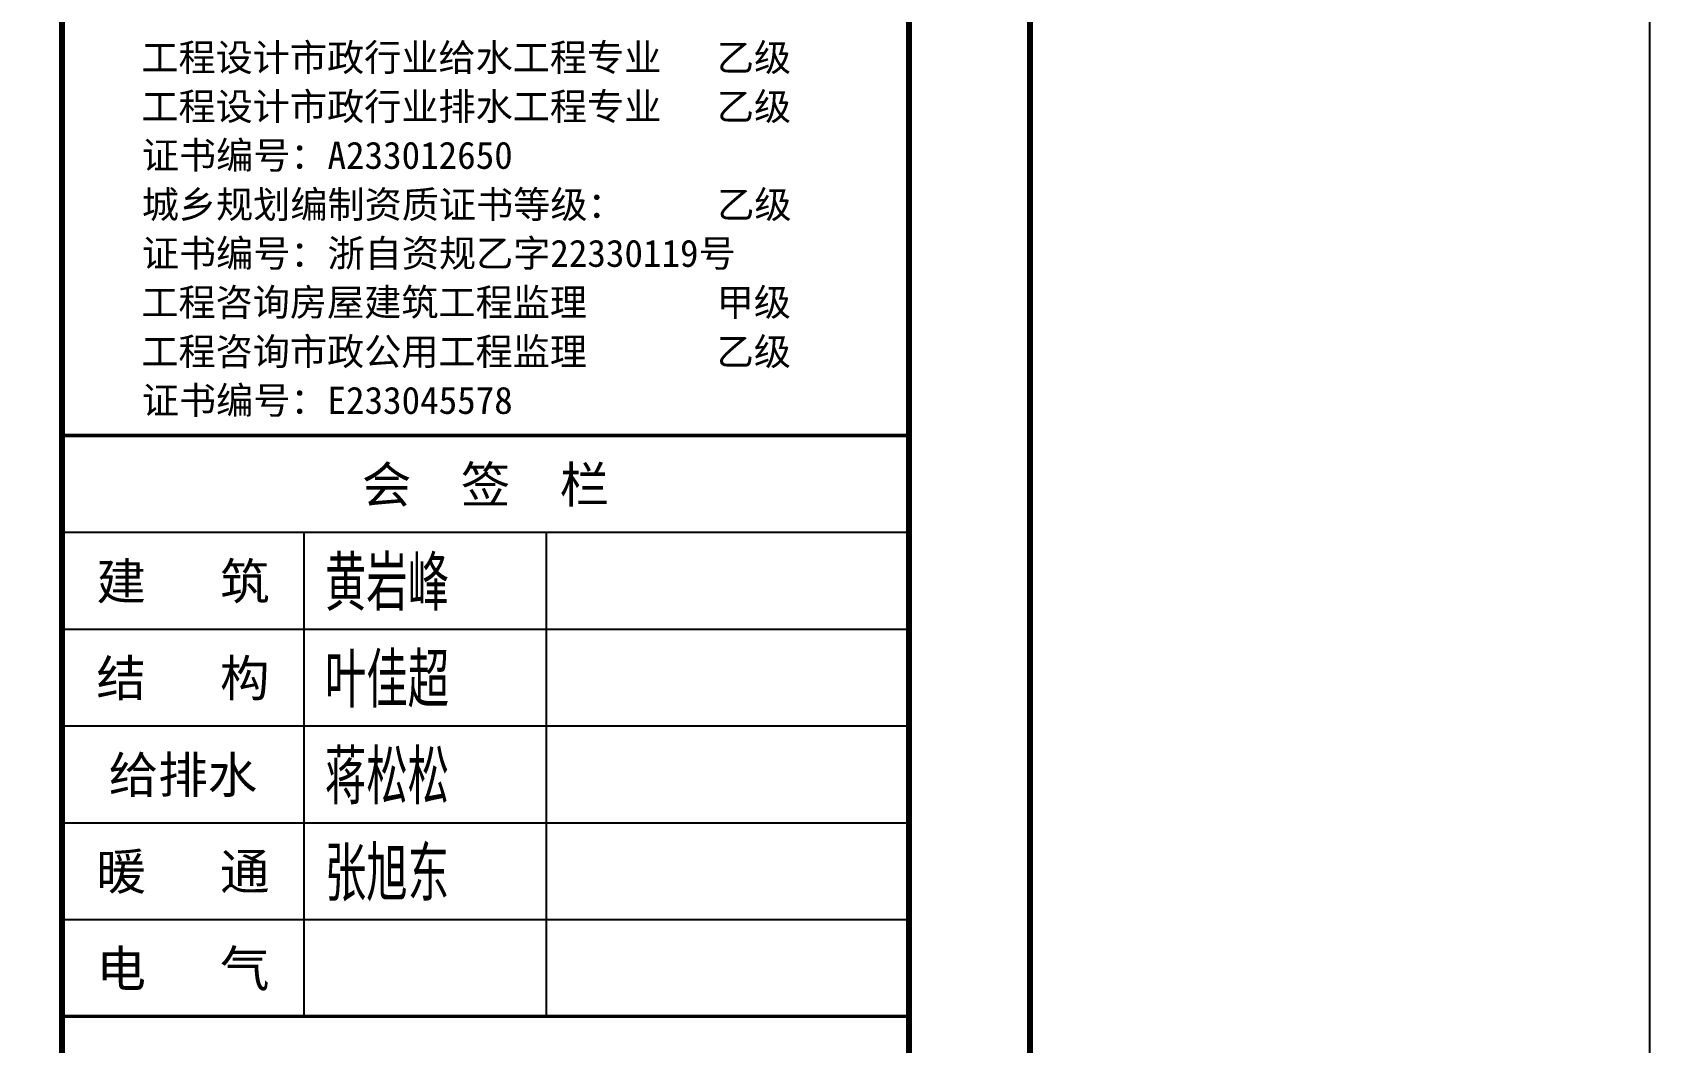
# Model space of a CAD drawing. Extents: x -1396510 to 1250330, y -1892470 to 1623980.
# Drawn here: x 1154893 to 1174940, y -1281466 to -1268943 of the extents above; entities that cross this region are included whole.
import ezdxf
from ezdxf.enums import TextEntityAlignment as Align

# ---------------------------------------------------------------- set-up
doc = ezdxf.new("R2010")
doc.units = 0
doc.header["$LTSCALE"] = 1000
doc.header["$MEASUREMENT"] = 0
doc.layers.get('Defpoints').update_dxf_attribs({"color": 210})
doc.layers.add('0-cxFrame', color=155, linetype='Continuous')
doc.layers.add('qianming', color=155, linetype='Continuous')
doc.layers.add('0-cxText', color=131, linetype='Continuous', lineweight=25)
doc.layers.add('A-云线2', color=3, linetype='Continuous', plot=False)
doc.styles.add('BZHZ', font='bzxw', dxfattribs={"width": 0.8, "bigfont": 'bzhz'})
doc.styles.add('cx_biaoti', font='')
doc.styles.add('cx_tuming', font='simhei.ttf')
doc.styles.add('cx_tuqian1', font='')
doc.styles.add('黑体', font='simhei.ttf', dxfattribs={"height": 12})
doc.styles.get('cx_biaoti').set_extended_font_data('SimSun')
doc.styles.get('cx_tuqian1').set_extended_font_data('SimSun')

# ---------------------------------------------------------------- blocks, each defined once
blk = doc.blocks.new('zjcx_lan_huiqian(Dragon)')
for p, q in [((-7000, -800), (0, -800)), ((-5000, -800), (-5000, -4800)), ((-3000, -800), (-3000, -4800)), ((-7000, -1600), (0, -1600)), ((-7000, -2400), (0, -2400)), ((-7000, -3200), (0, -3200)), ((-7000, -4000), (0, -4000))]:
    blk.add_line(p, q)
at = {"const_width": 30}
blk.add_lwpolyline([(-7000, 0), (0, 0)], dxfattribs=at)
blk.add_lwpolyline([(-7000, 0), (0, 0), (0, -4800), (-7000, -4800)], close=True, dxfattribs=at)
at = {"style": 'cx_biaoti'}
for s, p in [('会  签  栏', (-3500, -400)), ('建   筑', (-6000, -1200)), ('结   构', (-6000, -2000)), ('给排水', (-6000, -2800)), ('暖   通', (-6000, -3600)), ('电   气', (-6000, -4400))]:
    blk.add_text(s, height=300, dxfattribs=at).set_placement(p, align=Align.MIDDLE)
blk = doc.blocks.new('T-汇签(Dragon)')
at = {"layer": '0-cxFrame'}
blk.add_blockref('zjcx_lan_huiqian(Dragon)', (0, 0), dxfattribs=at)
at = {"layer": 'qianming', "style": 'BZHZ', "width": 0.8}
for s, p in [('黄岩峰', (-4314, -1200)), ('叶佳超', (-4314, -2000)), ('蒋松松', (-4314, -2800)), ('张旭东', (-4314, -3600))]:
    blk.add_text(s, height=450, dxfattribs=at).set_placement(p, align=Align.MIDDLE)
blk = doc.blocks.new('zjcx_TT(Dragon)')
at = {"layer": '0-cxFrame', "const_width": 30}
blk.add_lwpolyline([(-7000, -10200), (0, -10200), (0, 0), (-7000, 0)], close=True, dxfattribs=at)
at = {"color": 7, "style": 'cx_biaoti'}
for s, p in [('工程设计市政行业给水工程专业   乙级', (-6344, -7189)), ('工程设计市政行业排水工程专业   乙级', (-6344, -7594)), ('证书编号：A233012650', (-6340, -7997)), ('城乡规划编制资质证书等级：     乙级', (-6340, -8404)), ('证书编号：浙自资规乙字22330119号', (-6340, -8807)), ('工程咨询房屋建筑工程监理       甲级', (-6344, -9212)), ('工程咨询市政公用工程监理       乙级', (-6344, -9619)), ('证书编号：E233045578', (-6340, -10022))]:
    blk.add_text(s, height=225, dxfattribs=at).set_placement(p)
blk = doc.blocks.new('zjcx_T0(Dragon)')
at = {"layer": '0-cxFrame', "const_width": 50}
blk.add_lwpolyline([(0, 82100), (-7000, 82100), (-7000, 0), (0, 0)], close=True, dxfattribs=at)
at = {"layer": '0-cxFrame'}
for name, p in [('zjcx_TT(Dragon)', (0, 82100)), ('T-汇签(Dragon)', (0, 71900))]:
    blk.add_blockref(name, p, dxfattribs=at)
blk = doc.blocks.new('TK22.A0+2 L(Dragon)')
at = {"layer": '0-cxFrame', "color": 7, "const_width": 0.5}
blk.add_lwpolyline([(0, 0), (-1783, 0), (-1783, 841), (0, 841)], close=True, dxfattribs=at)
at = {"layer": '0-cxFrame', "const_width": 0.5}
for points in [[(-80, 10), (-1763, 10), (-1763, 831), (-80, 831)], [(-10, 10), (-80, 10), (-80, 831), (-10, 831)]]:
    blk.add_lwpolyline(points, close=True, dxfattribs=at)
at = {"layer": '0-cxFrame', "xscale": 0.01, "yscale": 0.01, "zscale": 0.01}
blk.add_blockref('zjcx_T0(Dragon)', (-10, 10), dxfattribs=at)
at = {"style": '黑体', "flags": 4}
blk.add_attdef('图幅', text='', height=3.3, dxfattribs=at).set_placement((-40, 3), align=Align.RIGHT)
at = {"layer": '0-cxText', "flags": 4}
for tag, height, style, p in [('建设单位', 3.5, 'cx_tuming', (-45, 240)), ('项目名称', 3.5, 'cx_tuming', (-45, 210)), ('子项名称', 3.5, 'cx_tuming', (-45, 180)), ('工程编号', 3.3, 'cx_tuqian1', (-35, 165)), ('图名1', 3.5, 'cx_tuming', (-45, 87)), ('图名2', 3.5, 'cx_tuming', (-45, 79)), ('图名3', 3.5, 'cx_tuming', (-45, 71)), ('出图日期', 3.3, 'cx_tuqian1', (-39, 60)), ('专业', 3.3, 'cx_tuqian1', (-55, 52)), ('图号', 3.3, 'cx_tuqian1', (-55, 44)), ('版次', 3.3, 'cx_tuqian1', (-20, 44))]:
    blk.add_attdef(tag, text='', height=height, dxfattribs=dict(at, style=style)).set_placement(p, align=Align.MIDDLE)
at = {"layer": 'Defpoints', "color": 6, "flags": 4}
for tag, height, style, p in [('tufu', 3.3, '黑体', (-12, 12)), ('dwfname', 4, 'cx_tuqian1', (-80, 3))]:
    blk.add_attdef(tag, text='', height=height, dxfattribs=dict(at, style=style)).set_placement(p, align=Align.RIGHT)

msp = doc.modelspace()

# ---------------------------------------------------------------- linework, layer by layer
at = {"layer": 'A-云线2', "color": 1}
msp.add_lwpolyline([(-684590, -1203470), (1174940, -1203470), (1174940, -1892470), (-684590, -1892470)], close=True, dxfattribs=at)

# ---------------------------------------------------------------- block references
at = {"layer": '0-cxFrame', "xscale": 150, "yscale": 150, "zscale": 150}
msp.add_blockref('TK22.A0+2 L(Dragon)', (1167260.4, -1383290), dxfattribs=at)

doc.saveas('drawing.dxf')
